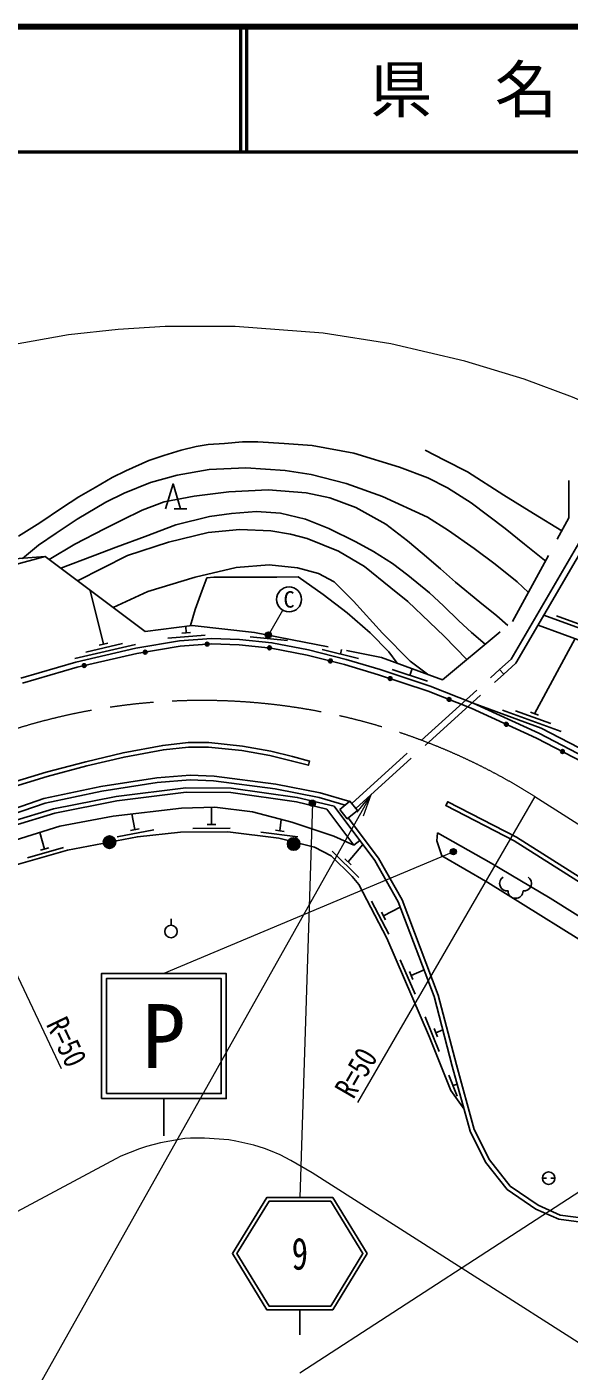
# Model space of a CAD drawing. Units: millimetres at full size, sheet at 1:1000; details may follow other scales. Extents: x 40000 to 680000, y 20000 to 380000.
# Drawn here: x 280649 to 324077, y 272346 to 380000 of the extents above; entities that cross this region are included whole.
import ezdxf
from ezdxf.enums import TextEntityAlignment as Align

# ---------------------------------------------------------------- set-up
doc = ezdxf.new("R2010")
doc.units = ezdxf.units.MM
doc.header["$LTSCALE"] = 1000
doc.linetypes.add('CHAIN', pattern=[18.5, 12, -1.5, 3.5, -1.5])
doc.linetypes.add('DASHED', pattern=[7.5, 6, -1.5])
for name, color, linetype, lineweight in [('M-BGD', 7, 'Continuous', 25), ('M-BMK', 2, 'CHAIN', 13), ('M-STR-HTXT', 7, 'Continuous', 13), ('M-STR-STRC', 7, 'Continuous', 25), ('M-TTL', 2, 'Continuous', 140), ('M-TTL-LINE', 7, 'Continuous', 50)]:
    doc.layers.add(name, color=color, linetype=linetype, lineweight=lineweight)
doc.layers.add('M-TTL-TXT', color=7, linetype='Continuous')
doc.styles.add('ＭＳ ゴシック', font='')
doc.styles.get('ＭＳ ゴシック').set_extended_font_data('MS Gothic')

# ---------------------------------------------------------------- blocks, each defined once
blk = doc.blocks.new('open_arrow')
at = {"color": 0, "linetype": 'Continuous', "lineweight": -2}
blk.add_lwpolyline([(7.5, 1.25), (0, 0), (7.5, -1.25)], dxfattribs=at)

msp = doc.modelspace()

# ---------------------------------------------------------------- hatches: boundary and pattern name
at = {"layer": 'M-BGD'}
for points in [[(294933, 330556, -0.41421), (295071, 330717, -0.41421), (295232, 330580, -1)], [(289981, 329901, -1), (290277, 329951, -0.41421), (290154, 329778, -0.41421)], [(299919, 330284, -1), (300218, 330255, -0.41421), (300054, 330120, -0.41421)], [(285101, 328815, -1), (285394, 328882, -0.41421), (285281, 328702, -0.41421)], [(304809, 329255, -1), (305100, 329183, -0.41421), (304918, 329074, -0.41421)], [(309607, 327856, -1), (309892, 327762, -0.41421), (309703, 327666, -0.41421)], [(314321, 326194, -0.41421), (314516, 326278, -0.41421), (314600, 326083, -1)], [(318910, 324211, -1), (319183, 324087, -0.41421), (318984, 324013, -0.41421)], [(323410, 322036, -1), (323676, 321897, -0.41421), (323473, 321833, -0.41421)], [(286768, 314711, -1), (287768, 314711, -0.41421), (287268, 314211, -0.41421)], [(301518, 314563, -1), (302518, 314563, -0.41421), (302018, 314063, -0.41421)]]:
    msp.add_hatch(color=256, dxfattribs=at).paths.add_polyline_path(points)
at = {"layer": 'M-STR-HTXT'}
for points in [[(300231, 331351, -0.41421), (300048, 331049, -0.41421), (299746, 331232, -1)], [(303740, 317952, -1), (303301, 317713, -0.41421), (303401, 318052, -0.41421)], [(315031, 314061, -1), (314592, 313822, -0.41421), (314692, 314161, -0.41421)]]:
    msp.add_hatch(color=256, dxfattribs=at).paths.add_polyline_path(points)

# ---------------------------------------------------------------- linework, layer by layer
at = {"layer": 'M-BGD'}
for p, q in [((295157, 346545), (296487, 346647)), ((296487, 346647), (297923, 346757)), ((297923, 346757), (299159, 346757)), ((299159, 346757), (301245, 346626)), ((290404, 345261), (291609, 345682)), ((291609, 345682), (293000, 346109)), ((293000, 346109), (294214, 346407)), ((294214, 346407), (295157, 346545)), ((301245, 346626), (303497, 346484)), ((303497, 346484), (306836, 345860)), ((306836, 345860), (310487, 344740)), ((314098, 345310), (312537, 346107)), ((288572, 344451), (290404, 345261)), ((292687, 344091), (295254, 344540)), ((295254, 344540), (298191, 344693)), ((298191, 344693), (301334, 344476)), ((310487, 344740), (312764, 343874)), ((315941, 344370), (314098, 345310)), ((286112, 343122), (287472, 343916)), ((287472, 343916), (288572, 344451)), ((288452, 342650), (290556, 343506)), ((290556, 343506), (292687, 344091)), ((301334, 344476), (303404, 344162)), ((303404, 344162), (306220, 343443)), ((306220, 343443), (309132, 342391)), ((312764, 343874), (314344, 343092)), ((318844, 342492), (315941, 344370)), ((283433, 341462), (284813, 342364)), ((284813, 342364), (286112, 343122)), ((286971, 341947), (288452, 342650)), ((291644, 341964), (294042, 342420)), ((294042, 342420), (296829, 342759)), ((296829, 342759), (299969, 342932)), ((299969, 342932), (303018, 342689)), ((303018, 342689), (304901, 342291)), ((309132, 342391), (312731, 340728)), ((314344, 343092), (316224, 341895)), ((321214, 341041), (318844, 342492)), ((281684, 340283), (283433, 341462)), ((284676, 340583), (286971, 341947)), ((288265, 340507), (289881, 341308)), ((289881, 341308), (291644, 341964)), ((292452, 341392), (293452, 341392)), ((304901, 342291), (306985, 341518)), ((306985, 341518), (309392, 340177)), ((316224, 341895), (318959, 339819)), ((279970, 339224), (281684, 340283)), ((282995, 339455), (284676, 340583)), ((286869, 339814), (288265, 340507)), ((292571, 340123), (295267, 340791)), ((295267, 340791), (297032, 341026)), ((297032, 341026), (299036, 341181)), ((299036, 341181), (300954, 341049)), ((300954, 341049), (302963, 340574)), ((302963, 340574), (304837, 339822)), ((312731, 340728), (314422, 339655)), ((323490, 339648), (321214, 341041)), ((281577, 338501), (282995, 339455)), ((284499, 338576), (286869, 339814)), ((287808, 338320), (290129, 339199)), ((290129, 339199), (292571, 340123)), ((291988, 338733), (295157, 339510)), ((295157, 339510), (297696, 339742)), ((297696, 339742), (300182, 339639)), ((300182, 339639), (301765, 339372)), ((301765, 339372), (303092, 339026)), ((304837, 339822), (307008, 338758)), ((309392, 340177), (311126, 338847)), ((314422, 339655), (316464, 338237)), ((318959, 339819), (320496, 338584)), ((280285, 337436), (281577, 338501)), ((282427, 337343), (284499, 338576)), ((285913, 337603), (287808, 338320)), ((288712, 337662), (291988, 338733)), ((303092, 339026), (305600, 338018)), ((307008, 338758), (308411, 337978)), ((311126, 338847), (312317, 337845)), ((316464, 338237), (318153, 336967)), ((320496, 338584), (322235, 337187)), ((290133, 331582), (282114, 337577)), ((283368, 336639), (285913, 337603)), ((284695, 335647), (288712, 337662)), ((305600, 338018), (307688, 336787)), ((308411, 337978), (309925, 337023)), ((309925, 337023), (311167, 336081)), ((312317, 337845), (313768, 336588)), ((318153, 336967), (319913, 335544)), ((290327, 334781), (294121, 335923)), ((294121, 335923), (297410, 336703)), ((295064, 335864), (295620, 335923)), ((295620, 335923), (300680, 335929)), ((297410, 336703), (300056, 336925)), ((300056, 336925), (302330, 336669)), ((300680, 335929), (302382, 335969)), ((302330, 336669), (304003, 336218)), ((302382, 335969), (304381, 334550)), ((304003, 336218), (305249, 335548)), ((307688, 336787), (309805, 335081)), ((311167, 336081), (312888, 334678)), ((313768, 336588), (314981, 335537)), ((286778, 330564), (285729, 334874)), ((294134, 333347), (294654, 334820)), ((294654, 334820), (295064, 335864)), ((305249, 335548), (306804, 334018)), ((309805, 335081), (311156, 333992)), ((314981, 335537), (316939, 333938)), ((319913, 335544), (320813, 334713)), ((287553, 333511), (290327, 334781)), ((304381, 334550), (306313, 333062)), ((306804, 334018), (309135, 331433)), ((311156, 333992), (312908, 332314)), ((312888, 334678), (314024, 333642)), ((316939, 333938), (318283, 332841)), ((293766, 332053), (294134, 333347)), ((306313, 333062), (308136, 331459)), ((314024, 333642), (315250, 332434)), ((318283, 332841), (319166, 332070)), ((323056, 332839), (327750, 331115)), ((293409, 331467), (293366, 332002)), ((312908, 332314), (314074, 331196)), ((315250, 332434), (316271, 331511)), ((284476, 329421), (289349, 330537)), ((285383, 329936), (288307, 330606)), ((286437, 330486), (287119, 330642)), ((291937, 331048), (294928, 331288)), ((293060, 331439), (293758, 331495)), ((298537, 331151), (301523, 330863)), ((300030, 331007), (300056, 331276)), ((308136, 331459), (309640, 329940)), ((309135, 331433), (311359, 329210)), ((314074, 331196), (315887, 329341)), ((316271, 331511), (317348, 330557)), ((321303, 324997), (324563, 331007)), ((304301, 330136), (307211, 329407)), ((305756, 329771), (305847, 330135)), ((309640, 329940), (310304, 329045)), ((309896, 328530), (312745, 327590)), ((311320, 328060), (311500, 328606)), ((311359, 329210), (312746, 328150)), ((318501, 328532), (318837, 328162)), ((318748, 325291), (323445, 323577)), ((319791, 325230), (322609, 324201)), ((320974, 325117), (321631, 324877)), ((289296, 315716), (289051, 316974)), ((295437, 316115), (295428, 317504)), ((300909, 315617), (301021, 316534)), ((304669, 317361), (306836, 314473)), ((282067, 314158), (281689, 315484)), ((287881, 315136), (290826, 315708)), ((288952, 315649), (289639, 315783)), ((293939, 315805), (296939, 315826)), ((295087, 316113), (295787, 316118)), ((299384, 315501), (302361, 315136)), ((300562, 315659), (301256, 315574)), ((306371, 313137), (307554, 314515)), ((306836, 314473), (307316, 314833)), ((280706, 313459), (283592, 314280)), ((281730, 314062), (282403, 314253)), ((305093, 313977), (307227, 311869)), ((306122, 313383), (306620, 312891)), ((308259, 309994), (309649, 307336)), ((309058, 309114), (309382, 308494)), ((309220, 308804), (310558, 309505)), ((292193, 308057), (292193, 308557)), ((310552, 305284), (311739, 302529)), ((311283, 304347), (311560, 303704)), ((311421, 304025), (312459, 304473)), ((312555, 300728), (313675, 297945)), ((313262, 299773), (313524, 299124)), ((313393, 299449), (313958, 299676)), ((314445, 296042), (315117, 294372)), ((314781, 295207), (315111, 295340)), ((321937, 287803), (322262, 287803)), ((322612, 287803), (322937, 287803))]:
    msp.add_line(p, q, dxfattribs=at)
at = {"layer": 'M-BGD', "linetype": 'DASHED'}
for p, q in [((306674, 317803), (318501, 328532)), ((306990, 317415), (318837, 328162))]:
    msp.add_line(p, q, dxfattribs=at)
for points in [[(290133, 331582), (293890, 332070), (298880, 331508), (309055, 329502), (313932, 327715), (319555, 332393), (324056, 340691), (324056, 343670)], [(197067, 290858), (197569, 291523), (204334, 292598), (211044, 293208), (222396, 294218), (230690, 295696), (237014, 297285), (243639, 299598), (249004, 302144), (254161, 304753), (265215, 310500), (273950, 314858), (275884, 315727), (278388, 316946), (282004, 318205), (286583, 319175), (291046, 319857), (293714, 320086), (295640, 319991), (300586, 319362), (304144, 318650), (306506, 317973)], [(197310, 290556), (197778, 291176), (204381, 292225), (211078, 292834), (222446, 293845), (230769, 295328), (237122, 296925), (243782, 299250), (249170, 301807), (254332, 304419), (265385, 310166), (274111, 314518), (276043, 315387), (278533, 316599), (282105, 317842), (286650, 318805), (291091, 319484), (293721, 319709), (295607, 319617), (300526, 318991), (304055, 318285), (306152, 317684)], [(214252, 292167), (216717, 292010), (227652, 293284), (234692, 294636), (241434, 296546), (246800, 298647), (253861, 302224), (264423, 307609), (276060, 313499), (279704, 314863), (283301, 315989), (287563, 316803), (293042, 317433), (295705, 317512), (298721, 317128), (301860, 316318), (305228, 315199), (306836, 314473)]]:
    msp.add_lwpolyline(points, dxfattribs=at)
at = {"layer": 'M-BGD'}
for points in [[(291752, 341392), (292352, 343392), (292952, 341392)], [(318501, 328532), (319427, 329373), (326731, 341864)], [(318837, 328162), (319820, 329055), (327163, 341611)], [(282114, 337577), (275475, 335786), (265889, 331760), (255524, 326091)], [(258476, 327706), (258855, 328468), (265740, 333154), (275128, 337039), (282114, 337577)], [(322060, 332885), (325779, 331520), (332722, 327403), (340049, 322064)], [(321599, 332096), (325391, 330703), (332227, 326650), (339563, 321304)], [(280169, 327841), (284575, 329136), (289383, 330237), (292868, 330822), (295429, 331027), (297674, 330933), (300278, 330682), (303194, 330104), (306209, 329348), (308934, 328531), (312938, 327210), (316396, 325829), (321650, 323436), (325382, 321495), (328593, 319722), (331609, 317775), (335187, 315360), (338249, 313216), (341263, 310993), (350616, 304632), (353351, 302939)], [(280297, 327430), (284684, 328719), (289467, 329815), (292921, 330394), (295437, 330596), (297644, 330503), (300216, 330255), (303100, 329683), (306095, 328933), (308805, 328121), (312790, 326805), (316227, 325433), (321461, 323049), (325179, 321115), (328372, 319352), (331372, 317415), (334943, 315005), (337997, 312867), (341014, 310642), (350382, 304271), (359028, 298917), (366419, 293715)], [(316396, 325829), (321847, 323840), (325595, 321891), (328825, 320108), (331857, 318150), (335442, 315731), (338511, 313582), (341523, 311360), (350862, 305010), (352154, 304209)], [(277518, 318889), (282182, 320311), (285361, 321154), (288358, 321869), (291535, 322459), (293561, 322678), (295216, 322678), (297926, 322393), (300176, 321994), (301912, 321570), (303292, 321203), (303202, 320864), (301826, 321230), (300103, 321651), (297877, 322047), (295198, 322328), (293580, 322328), (291586, 322112), (288431, 321527), (285446, 320814), (282278, 319974), (277629, 318557)], [(205236, 291939), (214252, 292167), (218333, 292729), (223675, 293380), (232427, 294866), (238107, 296322), (242388, 297718), (246443, 299446), (250485, 301446), (257342, 305044), (264414, 308548), (270663, 311827), (276221, 314675), (279563, 316024), (282876, 317041), (287856, 318012), (293403, 318708), (296991, 318672), (302236, 317944), (304669, 317361)], [(279446, 316354), (282791, 317381), (287800, 318358), (293383, 319059), (297017, 319022), (302301, 318288), (305255, 317581), (308519, 313228), (310394, 309940), (313262, 302349), (314713, 296777), (316154, 291565), (317391, 289089), (319117, 286888), (321422, 285325), (323260, 284506), (325432, 284218), (327364, 284344), (333076, 286218), (338125, 288317), (342293, 290277), (346737, 292795)], [(306389, 316652), (308813, 313420), (310711, 310089), (313596, 302455), (315051, 296868), (316482, 291691), (317688, 289277), (319359, 287147), (321593, 285632), (323356, 284847), (325444, 284569), (327297, 284690), (332954, 286546), (337983, 288637), (342132, 290588), (346565, 293099)], [(223881, 290618), (231274, 291350), (237716, 292886), (243005, 294665), (249676, 297842), (261304, 303387), (268966, 307257), (276946, 311891), (279218, 312724), (283908, 314058), (289504, 315146), (292964, 315498), (296731, 315524), (300836, 315021), (303677, 314309), (305021, 313626), (306700, 311968), (307231, 311311), (309483, 307007), (312897, 299083), (314610, 294829), (315671, 293314)]]:
    msp.add_lwpolyline(points, dxfattribs=at)
for points in [[(305710, 317324), (306310, 316587), (307124, 317251), (306524, 317987)], [(344479, 299120), (344666, 299416), (319857, 315117), (314354, 317942), (314194, 317631), (319683, 314813)], [(313543, 315458), (317821, 313017), (322548, 310236), (337207, 301048), (343274, 297294), (343988, 296724), (343536, 296380), (341915, 295964), (335168, 300440), (327679, 305188), (317579, 311479), (313895, 313602), (313477, 314814)]]:
    msp.add_lwpolyline(points, close=True, dxfattribs=at)
for centre, radius in [((295083, 330568), 150), ((290129, 329926), 150), ((300069, 330270), 150), ((285247, 328848), 150), ((304954, 329219), 150), ((309750, 327809), 150), ((314460, 326139), 150), ((319046, 324149), 150), ((323543, 321966), 150), ((287268, 314711), 500), ((302018, 314563), 500), ((292193, 307557), 500), ((322437, 287803), 500)]:
    msp.add_circle(centre, radius, dxfattribs=at)
for centre, start, end in [((319110, 311406), 122.72029, 277.24592), ((320461, 311406), 262.75408, 57.27971), ((319785, 310811), 180, 0)]:
    msp.add_arc(centre, 600, start, end, dxfattribs=at)
at = {"layer": 'M-BMK'}
msp.add_line((321324, 318366), (367743, 288762), dxfattribs=at)
msp.add_arc((294683, 276055), 50000, 57.80434, 117.05904, dxfattribs=at)
at = {"layer": 'M-STR-HTXT'}
for p, q in [((299989, 331292), (301135, 333292)), ((271938, 320582), (283406, 296589)), ((303520, 317832), (302512, 286253)), ((321324, 318366), (307140, 293858)), ((314812, 313942), (291622, 304178)), ((341247, 297332), (302512, 272192))]:
    msp.add_line(p, q, dxfattribs=at)
for points in [[(379657, 316746), (337455, 343660), (332964, 346301), (328524, 348545), (324351, 350350), (320482, 351781), (315727, 353237), (309796, 354614), (304377, 355465), (297329, 356011), (291733, 356000), (287967, 355772), (283988, 355337), (277543, 354197)], [(308224, 318534), (279196, 266909), (258531, 266909)], [(390505, 242856), (380667, 245083), (370908, 248206), (359970, 252898), (350370, 258330), (303494, 288225), (301801, 289221), (300937, 289657), (300158, 289995), (299675, 290173), (298838, 290429), (297388, 290766), (296815, 290856), (294878, 291006), (293761, 291004), (293311, 290977), (291341, 290628), (290217, 290338), (289680, 290161), (288161, 289549), (287761, 289353), (265448, 277426)]]:
    msp.add_lwpolyline(points, dxfattribs=at)
for centre in [(299989, 331292), (303520, 317832), (314812, 313942)]:
    msp.add_circle(centre, 250, dxfattribs=at)
at = {"layer": 'M-STR-STRC'}
for p, q in [((291622, 294178), (291622, 291178)), ((302512, 277253), (302512, 275253))]:
    msp.add_line(p, q, dxfattribs=at)
for points in [[(286622, 294178), (296622, 294178), (296622, 304178), (286622, 304178)], [(287022, 294578), (296222, 294578), (296222, 303778), (287022, 303778)], [(307912, 281753), (305148, 277253), (299876, 277253), (297112, 281753), (299876, 286253), (305148, 286253)], [(304980, 277553), (300044, 277553), (297464, 281753), (300044, 285953), (304980, 285953), (307560, 281753)]]:
    msp.add_lwpolyline(points, close=True, dxfattribs=at)
msp.add_circle((301644, 334152), 1000, dxfattribs=at)
at = {"layer": 'M-TTL'}
msp.add_line((680000, 380000), (40000, 380000), dxfattribs=at)
at = {"layer": 'M-TTL-LINE'}
for p, q in [((297750, 380000), (297750, 370000)), ((298250, 380000), (298250, 370000)), ((40000, 370000), (680000, 370000))]:
    msp.add_line(p, q, dxfattribs=at)

# ---------------------------------------------------------------- block references
at = {"layer": 'M-STR-HTXT', "xscale": 240, "yscale": 240, "rotation": 240.7}
msp.add_blockref('open_arrow', (308224, 318534), dxfattribs=at)

# ---------------------------------------------------------------- texts
at = {"layer": 'M-STR-HTXT', "style": 'ＭＳ ゴシック', "width": 0.8}
msp.add_text('R=50', height=1833, rotation=295.548, dxfattribs=at).set_placement((283378, 296284), align=Align.BOTTOM_RIGHT)
msp.add_text('R=50', height=1833, rotation=59.94, dxfattribs=at).set_placement((307275, 293779), align=Align.BOTTOM_LEFT)
at = {"layer": 'M-STR-STRC', "style": 'ＭＳ ゴシック'}
for s, height, p in [('C', 1320, (301644, 334152)), ('P', 5132, (291622, 299178))]:
    msp.add_text(s, height=height, dxfattribs=at).set_placement(p, align=Align.MIDDLE_CENTER)
at = {"layer": 'M-STR-STRC', "style": 'ＭＳ ゴシック', "width": 0.75}
msp.add_text('9', height=2566, dxfattribs=at).set_placement((302512, 281753), align=Align.MIDDLE_CENTER)
at = {"layer": 'M-TTL-TXT', "style": 'ＭＳ ゴシック'}
msp.add_text('県\u3000名', height=3666, dxfattribs=at).set_placement((315625, 375000), align=Align.MIDDLE_CENTER)

doc.saveas('drawing.dxf')
